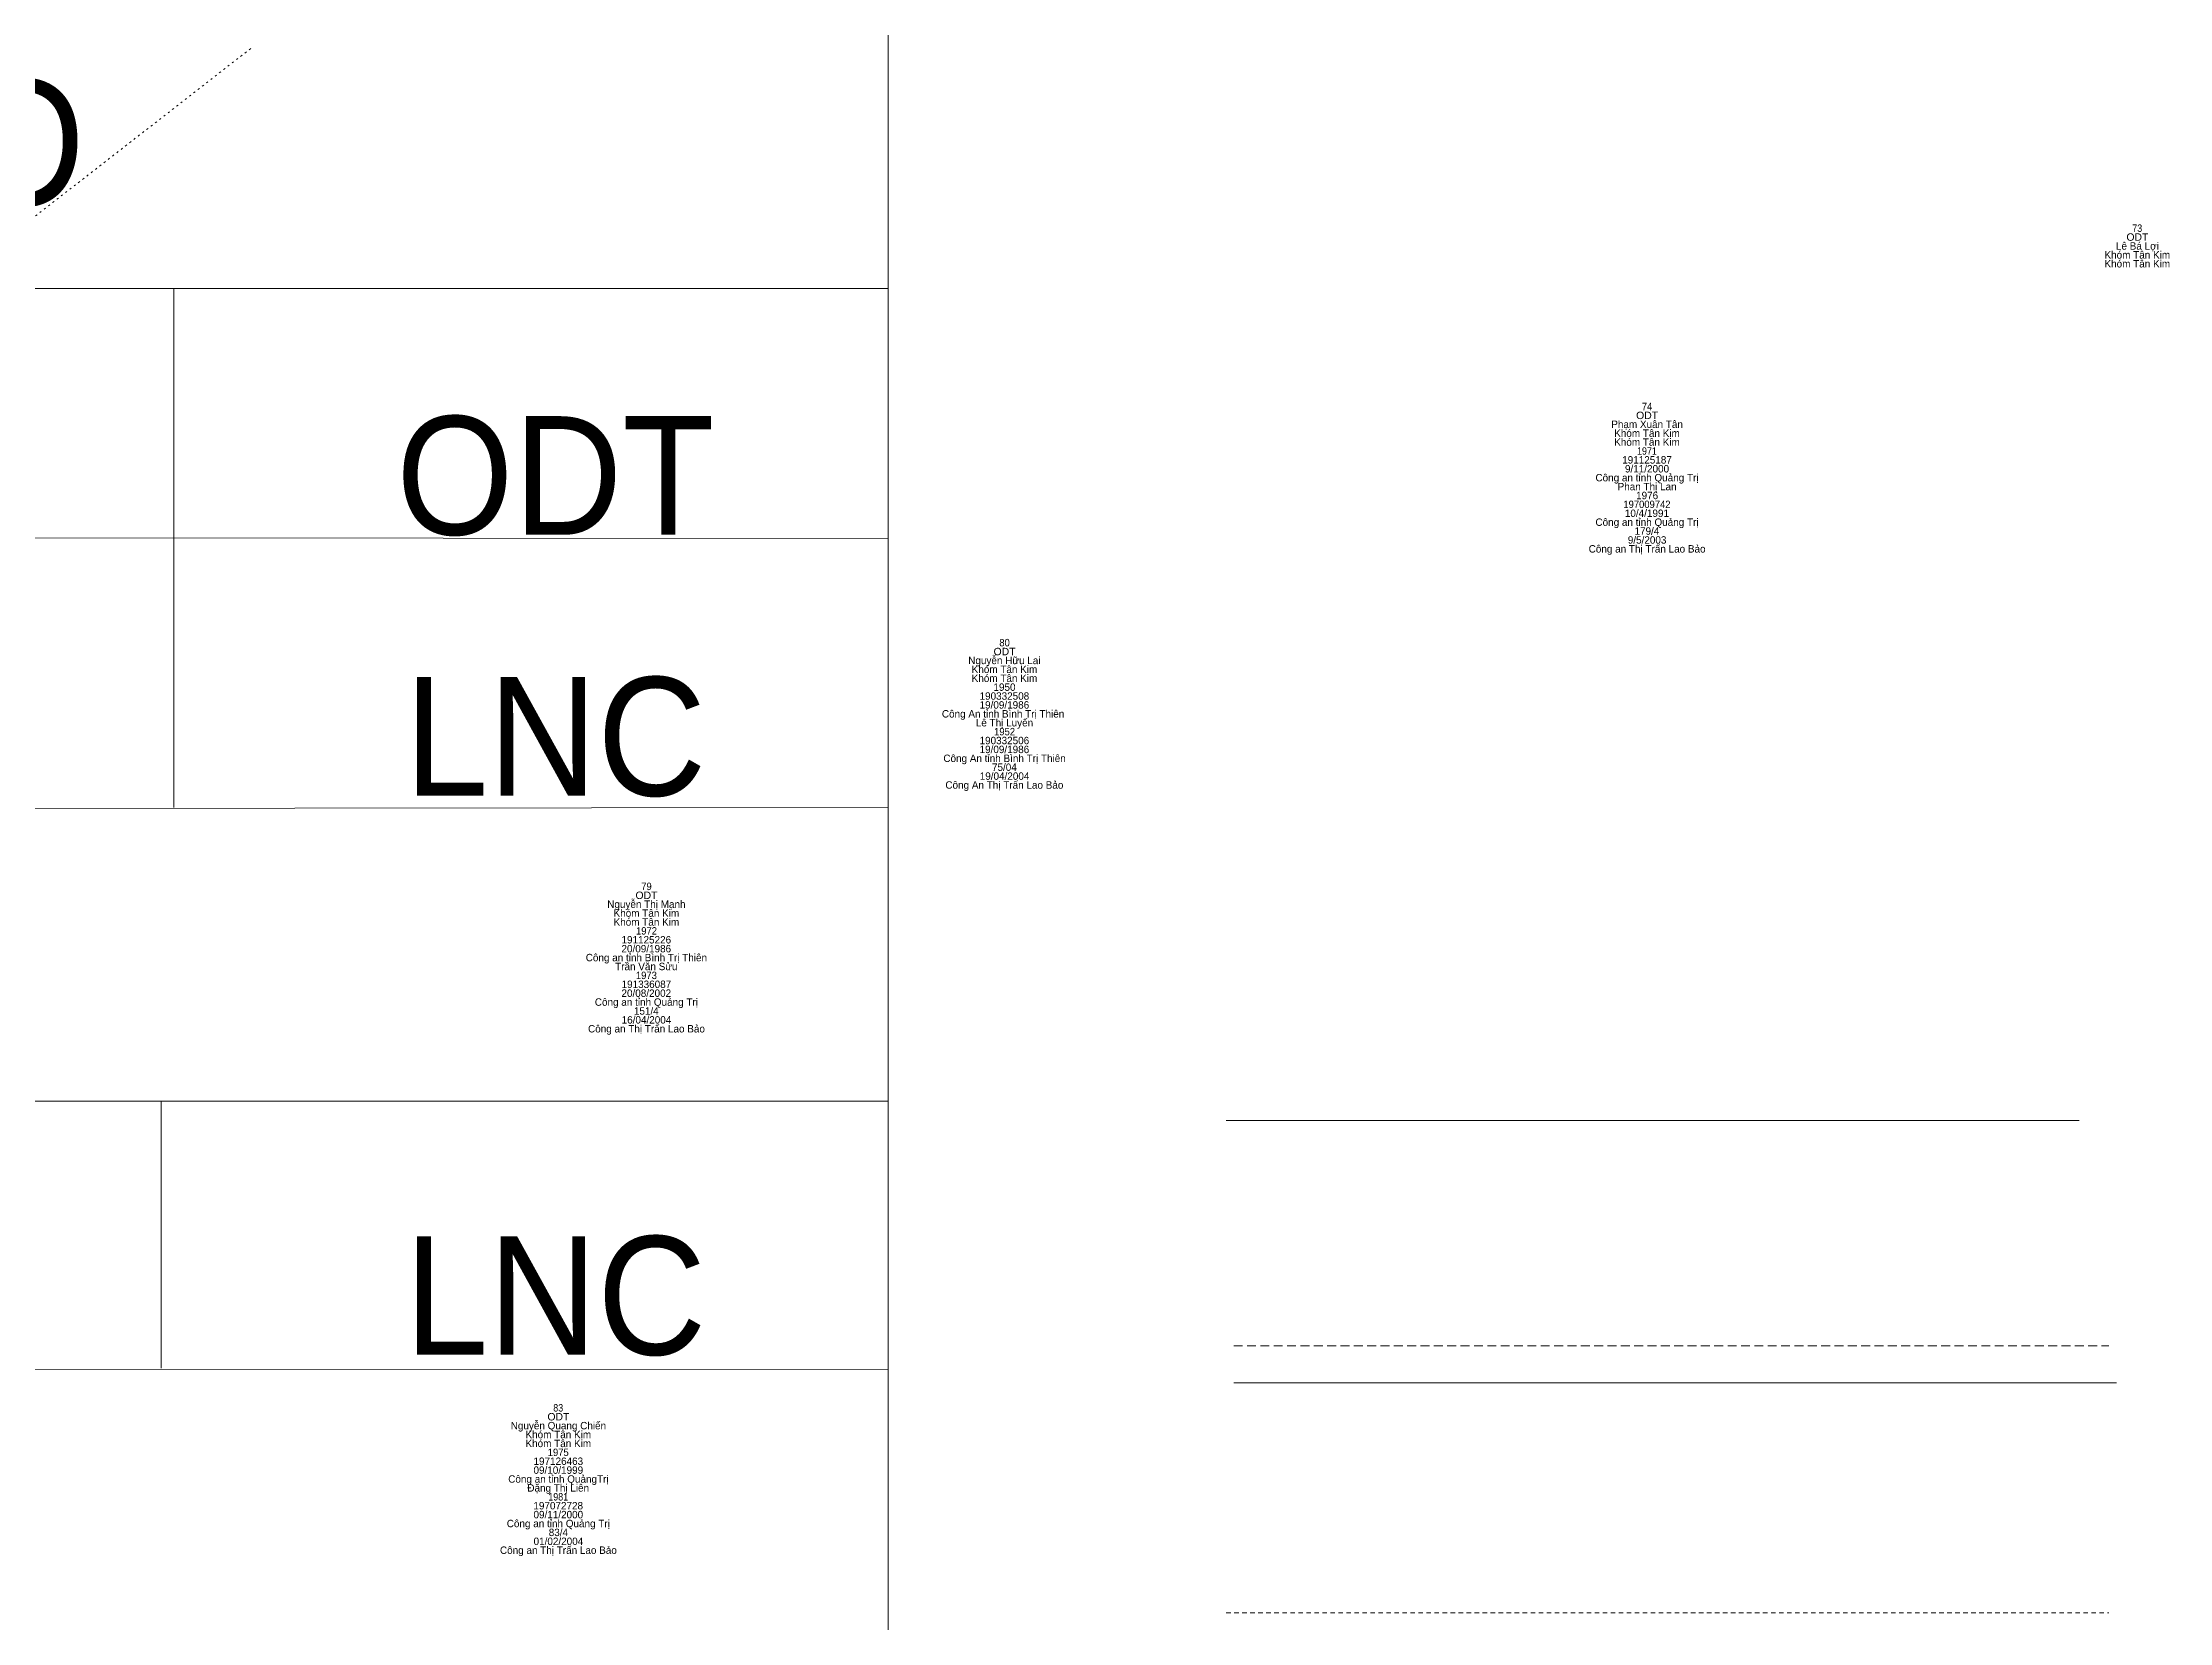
# Model space of a CAD drawing. Header units: metres. Extents: x 536499 to 537083, y 1836589 to 1837168.
# Drawn here: x 536711.7 to 536826.4, y 1836741 to 1836826.2 of the extents above; entities that cross this region are included whole.
import ezdxf
from ezdxf.enums import TextEntityAlignment as Align

# ---------------------------------------------------------------- set-up
doc = ezdxf.new("R2010")
doc.units = ezdxf.units.M
doc.header["$LTSCALE"] = 0.16
for name, pattern in [('DOTTED', [1.5, 0.3, -1.2]), ('MEDIUM_DASHED', [4.5, 3, -1.5]), ('SHORT_DASHED', [2.7, 1.5, -1.2])]:
    doc.linetypes.add(name, pattern=pattern)
for name, color, linetype, lineweight in [('1', 7, 'DOTTED', 13), ('16', 7, 'Continuous', 13), ('5', 7, 'Continuous', 13), ('59', 7, 'DOTTED', 13)]:
    doc.layers.add(name, color=color, linetype=linetype, lineweight=lineweight)

msp = doc.modelspace()

# ---------------------------------------------------------------- linework, layer by layer
at = {"layer": '16'}
for p, q in [((536578.02, 1836812.92), (536757.34, 1836812.92)), ((536577.34, 1836799.56), (536757.34, 1836799.44)), ((536577.34, 1836784.76), (536757.34, 1836784.92)), ((536577.34, 1836769.08), (536757.34, 1836769.08)), ((536577.34, 1836754.68), (536757.34, 1836754.6))]:
    msp.add_line(p, q, dxfattribs=at)
at = {"layer": '5'}
for p, q in [((536757.34, 1836855.32), (536757.34, 1836711.64)), ((536718.82, 1836812.92), (536718.82, 1836784.92)), ((536718.14, 1836769.08), (536718.14, 1836754.68)), ((536775.58, 1836768.04), (536821.58, 1836768.04)), ((536775.98, 1836753.88), (536823.58, 1836753.88))]:
    msp.add_line(p, q, dxfattribs=at)
at = {"layer": '5', "linetype": 'MEDIUM_DASHED'}
msp.add_line((536775.98, 1836755.88), (536823.18, 1836755.88), dxfattribs=at)
at = {"layer": '5', "linetype": 'SHORT_DASHED'}
msp.add_line((536775.58, 1836741.48), (536823.18, 1836741.48), dxfattribs=at)
at = {"layer": '59'}
msp.add_line((536722.97, 1836825.87), (536644.59, 1836764.86), dxfattribs=at)

# ---------------------------------------------------------------- texts
at = {"layer": '1'}
for s, width, p in [('ODT', 1.05, (536824.715, 1836815.5)), ('73', 0.9, (536824.705, 1836815.98)), ('74', 0.95, (536798.27, 1836806.36)), ('ODT', 1.05, (536798.275, 1836805.88)), ('1971', 0.9, (536798.265, 1836803.96)), ('197009742', 0.95, (536798.265, 1836801.08)), ('ODT', 1.05, (536763.625, 1836793.14)), ('80', 0.95, (536763.625, 1836793.62)), ('1952', 0.95, (536763.625, 1836788.82)), ('ODT', 1.05, (536744.315, 1836779.99)), ('79', 0.95, (536744.315, 1836780.47)), ('1972', 0.95, (536744.315, 1836778.07)), ('1973', 0.95, (536744.31, 1836775.67)), ('ODT', 1.05, (536739.565, 1836751.86)), ('83', 0.9, (536739.555, 1836752.34)), ('1975', 0.95, (536739.555, 1836749.94)), ('1981', 0.9, (536739.555, 1836747.54))]:
    msp.add_text(s, height=0.4, dxfattribs=dict(at, width=width)).set_placement(p, align=Align.CENTER)
for s, p in [('Khóm Tân Kim', (536824.71, 1836814.54)), ('Lê Bá Lợi', (536824.715, 1836815.02)), ('Khóm Tân Kim', (536824.71, 1836814.06)), ('Phạm Xuân Tân', (536798.275, 1836805.4)), ('Khóm Tân Kim', (536798.27, 1836804.92)), ('Khóm Tân Kim', (536798.27, 1836804.44)), ('191125187', (536798.27, 1836803.48)), ('9/11/2000', (536798.27, 1836803)), ('Công an tỉnh Quảng Trị', (536798.27, 1836802.52)), ('Phan Thị Lan', (536798.275, 1836802.04)), ('10/4/1991', (536798.265, 1836800.6)), ('1976', (536798.275, 1836801.56)), ('Công an tỉnh Quảng Trị', (536798.27, 1836800.12)), ('179/4', (536798.265, 1836799.64)), ('Công an Thị Trấn Lao Bảo', (536798.275, 1836798.68)), ('9/5/2003', (536798.275, 1836799.16)), ('Nguyễn Hữu Lai', (536763.615, 1836792.66)), ('Khóm Tân Kim', (536763.62, 1836792.18)), ('Khóm Tân Kim', (536763.62, 1836791.7)), ('190332508', (536763.615, 1836790.74)), ('19/09/1986', (536763.615, 1836790.26)), ('1950', (536763.62, 1836791.22)), ('Công An tỉnh Bình Trị Thiên ', (536763.62, 1836789.78)), ('Lê Thị Luyến', (536763.62, 1836789.3)), ('190332506', (536763.615, 1836788.34)), ('Công An tỉnh Bình Trị Thiên', (536763.625, 1836787.38)), ('19/09/1986', (536763.615, 1836787.86)), ('75/04', (536763.615, 1836786.9)), ('Công An Thị Trấn Lao Bảo', (536763.615, 1836785.94)), ('19/04/2004', (536763.625, 1836786.42)), ('Nguyễn Thị Mạnh', (536744.31, 1836779.51)), ('Khóm Tân Kim', (536744.31, 1836779.03)), ('Khóm Tân Kim', (536744.31, 1836778.55)), ('191125226', (536744.305, 1836777.59)), ('Công an tỉnh Bình Trị Thiên', (536744.31, 1836776.63)), ('20/09/1986', (536744.305, 1836777.11)), ('Trần Văn Sửu', (536744.305, 1836776.15)), ('Công an tỉnh Quảng Trị', (536744.31, 1836774.23)), ('20/08/2002', (536744.305, 1836774.71)), ('191336087', (536744.31, 1836775.19)), ('16/04/2004', (536744.315, 1836773.27)), ('151/4', (536744.305, 1836773.75)), ('Công an Thị Trấn Lao Bảo', (536744.315, 1836772.79)), ('Nguyễn Quang Chiến', (536739.565, 1836751.38)), ('Khóm Tân Kim', (536739.56, 1836750.9)), ('Khóm Tân Kim', (536739.56, 1836750.42)), ('09/10/1999', (536739.56, 1836748.98)), ('197126463', (536739.56, 1836749.46)), ('Công an tỉnh QuảngTrị', (536739.565, 1836748.5)), ('Đặng Thị Liên', (536739.555, 1836748.02)), ('197072728', (536739.555, 1836747.06)), ('Công an tỉnh Quảng Trị', (536739.56, 1836746.1)), ('09/11/2000', (536739.56, 1836746.58)), ('83/4', (536739.565, 1836745.62)), ('Công an Thị Trấn Lao Bảo', (536739.565, 1836744.66)), ('01/02/2004', (536739.565, 1836745.14))]:
    msp.add_text(s, height=0.4, dxfattribs=at).set_placement(p, align=Align.CENTER)
at = {"layer": '5'}
for s, height, width, p in [('Phần DT trước khi CMĐ', 7, 0.9, (536668.66, 1836817.32)), ('ODT', 6.4, 0.95, (536739.4, 1836799.64)), ('LNC', 6.4, 0.95, (536739.4, 1836785.56)), ('LNC', 6.4, 0.95, (536739.4, 1836755.4))]:
    msp.add_text(s, height=height, dxfattribs=dict(at, width=width)).set_placement(p, align=Align.CENTER)

doc.saveas('drawing.dxf')
